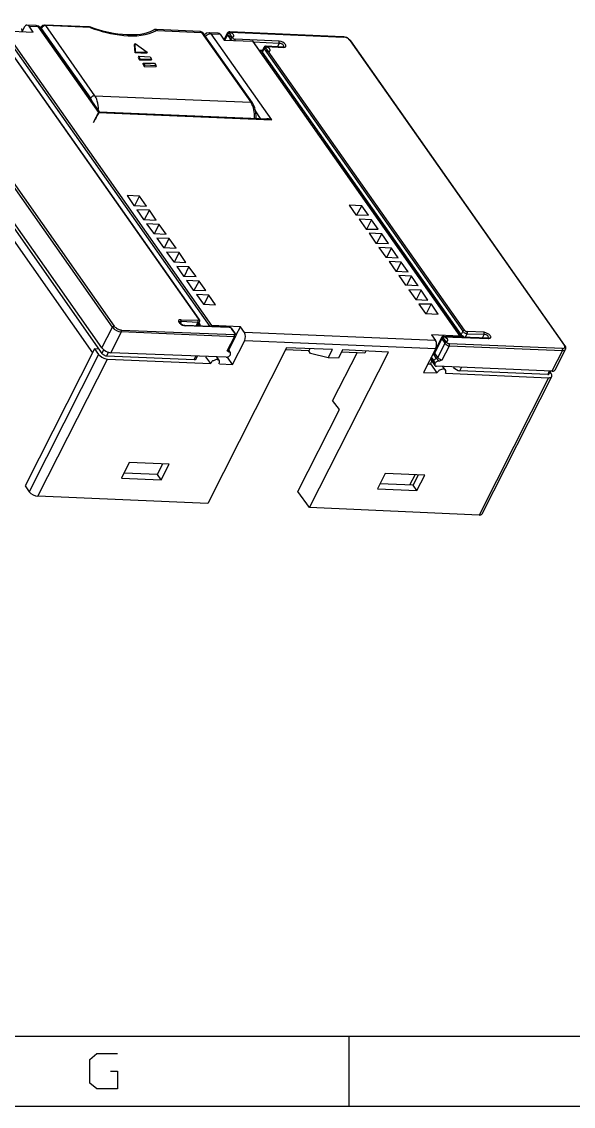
# Model space of a CAD drawing. Header units: millimetres. Extents: x 119 to 713, y -184 to 236.
# Drawn here: x 246.7 to 325.4, y -184.1 to -29.4 of the extents above; entities that cross this region are included whole.
import ezdxf

# ---------------------------------------------------------------- set-up
doc = ezdxf.new("R2010")
doc.units = ezdxf.units.MM
doc.layers.add('PDF_几何图形', color=7, linetype='Continuous', true_color=0x231f20)

msp = doc.modelspace()

# ---------------------------------------------------------------- linework, layer by layer
at = {"layer": 'PDF_几何图形', "color": 7, "lineweight": -3}
for points in [[(258.18, -75.91), (227.65, -32.5), (229.18, -29.58)], [(259.66, -72.99), (229.18, -29.58)], [(229.4, -29.4), (259.93, -72.81)], [(273.59, -72.86), (244.07, -30.84)], [(246.74, -30.5), (246.69, -30.45), (246.65, -30.45)], [(246.74, -30.8), (246.78, -30.76), (246.78, -30.54), (246.74, -30.54), (246.74, -30.5)], [(247.09, -30.19), (246.78, -30.8)], [(247.48, -29.88), (247.39, -29.88), (247.35, -29.93), (247.26, -29.97), (247.22, -30.02), (247.17, -30.1), (247.09, -30.19)], [(248.79, -29.93), (247.48, -29.88)], [(249.4, -30.28), (249.14, -30.02), (248.79, -29.93)], [(249.4, -30.28), (249.31, -30.19), (249.23, -30.15), (249.14, -30.15), (249.05, -30.1)], [(249.49, -30.15), (249.4, -30.32)], [(249.4, -30.28), (257.79, -42.24), (281.67, -43.25)], [(249.97, -29.88), (249.71, -29.93), (249.49, -30.15)], [(249.49, -30.15), (249.49, -30.28), (249.53, -30.36)], [(249.49, -30.41), (249.53, -30.36), (256.56, -40.32)], [(256.3, -30.15), (249.97, -29.88)], [(250.14, -29.97), (250.1, -29.93), (250.06, -29.88), (249.97, -29.88)], [(250.14, -29.97), (257.13, -39.97)], [(256.48, -30.23), (250.14, -29.97)], [(256.48, -30.23), (256.39, -30.15), (256.3, -30.15)], [(256.52, -30.19), (256.39, -30.15), (256.3, -30.15)], [(256.61, -30.28), (256.52, -30.23), (256.48, -30.23)], [(256.56, -30.19), (256.52, -30.19)], [(256.61, -30.28), (256.61, -30.23), (256.56, -30.19), (256.52, -30.19)], [(256.61, -30.28), (256.61, -30.19), (256.56, -30.19)], [(265.6, -30.58), (265.52, -30.63)], [(265.95, -30.67), (265.87, -30.63), (265.82, -30.58), (265.56, -30.58), (265.52, -30.63)], [(265.95, -30.67), (265.91, -30.63), (265.82, -30.58), (265.73, -30.58), (265.69, -30.54), (265.6, -30.58)], [(265.91, -30.54), (265.69, -30.54), (265.6, -30.58)], [(272.2, -30.8), (265.91, -30.54)], [(266.08, -30.67), (265.95, -30.54), (265.91, -30.54)], [(266.08, -30.67), (265.95, -30.67)], [(266.08, -30.67), (272.37, -30.93), (279.4, -40.89)], [(272.59, -31.02), (272.42, -30.89), (272.2, -30.8)], [(272.37, -30.93), (272.37, -30.89), (272.33, -30.84), (272.24, -30.8), (272.2, -30.8)], [(272.59, -31.02), (272.5, -30.93), (272.37, -30.93)], [(276.39, -30.84), (276.3, -30.84), (276.26, -30.89), (276.17, -30.89), (276.17, -30.93), (276.13, -30.93), (276.08, -30.98), (276.08, -31.02), (276.04, -31.02)], [(276.13, -30.93), (276.13, -30.98), (276.08, -30.98), (276.04, -31.02)], [(276.43, -30.89), (276.39, -30.89), (276.39, -30.93), (276.3, -30.93), (276.3, -31.06), (276.35, -31.06)], [(292.5, -31.54), (276.39, -30.84)], [(276.43, -30.89), (276.39, -30.89), (276.39, -30.84)], [(276.43, -30.89), (292.59, -31.59)], [(271.98, -71.81), (243.64, -31.54)], [(272.02, -71.85), (243.72, -31.59)], [(261.76, -31.28), (261.8, -31.28), (261.93, -31.41)], [(279.62, -40.98), (272.59, -31.02)], [(273.46, -30.98), (273.07, -31.06), (272.81, -31.28)], [(274.73, -31.02), (273.46, -30.98)], [(273.73, -31.15), (273.64, -31.06), (273.55, -31.02), (273.51, -30.98), (273.46, -30.98)], [(276.04, -31.02), (275.56, -31.98)], [(276.43, -32.07), (276.52, -31.85), (276.08, -31.24), (275.69, -32.02)], [(276.04, -31.02), (276.04, -31.15), (276.08, -31.19), (276.08, -31.24), (276.13, -31.28), (276.17, -31.33), (276.26, -31.37), (276.3, -31.41)], [(276.35, -31.06), (276.3, -31.06), (276.3, -31.11), (276.21, -31.11), (276.17, -31.15), (276.13, -31.19), (276.08, -31.24)], [(276.78, -31.72), (276.35, -31.06)], [(276.78, -31.72), (276.7, -31.72), (276.65, -31.76), (276.61, -31.76), (276.61, -31.81), (276.56, -31.81), (276.56, -31.85), (276.52, -31.85)], [(276.52, -31.85), (276.65, -31.98), (276.7, -31.98), (276.7, -32.02), (276.74, -32.02), (276.78, -32.07)], [(276.91, -31.54), (276.91, -31.5), (276.96, -31.46), (276.96, -31.37), (276.91, -31.33), (276.91, -31.28), (276.87, -31.24), (276.83, -31.15), (276.78, -31.11)], [(276.78, -31.72), (276.87, -31.81), (276.91, -31.81), (276.91, -31.85), (277, -31.85), (277, -31.89), (277.18, -31.89)], [(283.46, -32.2), (277.18, -31.89)], [(277.18, -32.11), (277.18, -31.89)], [(279.71, -32.24), (279.71, -32.2), (279.62, -32.2)], [(309.27, -74.25), (279.71, -32.24)], [(279.75, -32.29), (283.46, -32.46), (283.2, -32.98)], [(283.46, -32.46), (283.46, -32.2)], [(283.94, -32.64), (283.9, -32.59), (283.86, -32.59), (283.77, -32.55), (283.73, -32.5), (283.6, -32.5), (283.55, -32.46), (283.46, -32.46)], [(292.59, -31.59), (292.55, -31.59), (292.55, -31.54), (292.5, -31.54)], [(293.64, -32.15), (293.6, -32.11), (293.55, -32.02), (293.51, -31.98), (293.42, -31.94), (293.25, -31.76), (293.16, -31.72), (293.07, -31.67), (292.98, -31.67), (292.81, -31.59), (292.72, -31.59), (292.68, -31.54), (292.5, -31.54)], [(293.16, -31.76), (293.12, -31.72), (293.03, -31.72), (292.85, -31.63), (292.81, -31.63), (292.72, -31.59), (292.59, -31.59)], [(293.55, -32.11), (324.08, -75.52)], [(293.64, -32.15), (293.64, -32.11), (293.55, -32.11)], [(324.17, -75.56), (293.64, -32.15)], [(227.7, -33.29), (258.18, -76.74)], [(262.98, -33.73), (262.9, -32.5), (262.81, -32.64)], [(264.51, -33.95), (262.9, -33.86), (262.81, -32.64)], [(262.9, -32.5), (264.6, -33.77)], [(262.9, -33.86), (262.98, -33.73), (264.6, -33.77), (264.51, -33.95)], [(280.84, -33.51), (280.71, -33.51), (280.71, -33.55), (280.63, -33.55)], [(280.8, -33.73), (280.76, -33.73)], [(280.93, -33.55), (280.84, -33.55), (280.84, -33.6), (280.8, -33.6), (280.8, -33.73)], [(309.14, -73.99), (280.8, -33.73)], [(281.02, -33.51), (280.84, -33.51)], [(280.93, -33.55), (280.89, -33.55), (280.89, -33.51), (280.84, -33.51)], [(280.93, -33.55), (281.02, -33.55)], [(281.24, -33.07), (281.02, -33.55)], [(281.02, -33.55), (281.02, -33.51)], [(281.02, -33.55), (281.02, -33.73), (281.06, -33.73), (281.06, -33.77)], [(281.06, -33.77), (281.28, -33.29)], [(309.36, -74.03), (281.06, -33.77)], [(281.59, -32.9), (281.5, -32.9), (281.46, -32.94), (281.37, -32.94), (281.37, -32.98), (281.32, -32.98), (281.28, -33.03), (281.28, -33.07), (281.24, -33.07)], [(281.32, -32.98), (281.32, -33.03), (281.28, -33.03), (281.24, -33.07)], [(281.24, -33.07), (281.24, -33.2), (281.28, -33.25), (281.28, -33.29), (281.37, -33.38), (281.46, -33.42), (281.5, -33.47)], [(281.54, -33.12), (281.5, -33.12), (281.5, -33.16), (281.41, -33.16), (281.28, -33.29)], [(281.28, -33.29), (309.62, -73.55)], [(281.63, -32.94), (281.59, -32.94), (281.59, -32.98), (281.5, -32.98), (281.5, -33.12), (281.54, -33.12)], [(309.84, -73.42), (281.54, -33.12)], [(283.99, -33.03), (281.59, -32.9)], [(281.63, -32.94), (281.59, -32.9)], [(281.63, -32.94), (284.08, -33.07)], [(282.11, -33.6), (282.11, -33.55), (282.15, -33.51), (282.15, -33.42), (282.11, -33.38), (282.11, -33.33), (282.07, -33.25), (281.98, -33.16)], [(284.12, -32.98), (284.08, -32.98), (284.08, -33.03), (283.99, -33.03)], [(284.08, -33.07), (284.03, -33.03), (283.99, -33.03)], [(284.08, -33.07), (284.12, -33.07), (284.21, -33.03), (284.29, -33.03), (284.38, -32.94), (284.38, -32.77), (284.34, -32.68), (284.34, -32.64)], [(263.42, -34.34), (263.33, -34.51)], [(263.33, -34.51), (263.55, -34.82), (265.17, -34.91)], [(263.64, -34.69), (263.42, -34.34), (265.04, -34.43), (265.25, -34.73)], [(263.55, -34.82), (263.64, -34.69), (265.25, -34.73), (265.17, -34.91)], [(263.99, -35.43), (264.07, -35.3), (265.69, -35.34), (265.91, -35.69), (264.29, -35.6)], [(263.99, -35.43), (264.21, -35.78), (265.82, -35.82)], [(264.07, -35.3), (264.29, -35.6), (264.21, -35.78)], [(265.91, -35.69), (265.82, -35.82)], [(257.26, -40.1), (257.13, -39.97), (257, -39.97), (256.91, -40.02), (256.83, -40.02)], [(257.13, -39.97), (279.4, -40.89)], [(256.78, -40.8), (256.74, -40.67), (256.69, -40.54), (256.61, -40.41), (256.56, -40.32)], [(279.62, -40.98), (279.58, -40.98), (279.58, -40.93), (279.53, -40.93), (279.49, -40.89), (279.4, -40.89)], [(234.47, -42.99), (233.94, -44.03), (256.82, -76.61)], [(257.35, -43.03), (257.26, -43.12), (257.22, -43.25), (257, -43.68), (256.96, -43.73), (256.96, -43.77), (257.04, -43.68), (257.13, -43.51)], [(257.79, -42.24), (257.74, -42.29), (257.7, -42.33), (257.66, -42.42), (257.61, -42.5)], [(280.1, -43.16), (280.15, -43.03), (280.15, -42.72), (280.1, -42.55), (280.1, -42.29), (280.06, -42.11), (280.01, -41.98)], [(280.8, -43.2), (280.06, -42.11)], [(282.37, -43.42), (282.29, -43.38), (282.24, -43.38), (282.15, -43.33), (282.07, -43.29), (282.02, -43.29)], [(262.85, -55.61), (263.51, -54.3)], [(294.51, -56.96), (295.21, -55.65)], [(264.25, -57.61), (264.95, -56.3)], [(265.69, -59.62), (266.35, -58.31)], [(295.95, -58.97), (296.61, -57.66)], [(267.09, -61.63), (267.74, -60.32)], [(297.35, -60.98), (298.05, -59.67)], [(298.79, -62.99), (299.45, -61.68)], [(268.53, -63.69), (269.18, -62.33)], [(269.93, -65.69), (270.58, -64.38)], [(300.19, -65), (300.85, -63.69)], [(271.32, -67.7), (272.02, -66.39)], [(303.25, -67.09), (302.29, -65.69), (300.5, -65.61), (301.46, -67)], [(301.63, -67), (302.29, -65.69)], [(303.25, -67.09), (301.46, -67)], [(303.03, -69.01), (303.68, -67.7)], [(272.77, -69.71), (273.42, -68.4)], [(304.43, -71.02), (305.12, -69.71)], [(269.45, -71.9), (269.27, -71.9), (269.23, -71.94), (269.14, -71.94), (269.14, -71.98), (269.1, -72.07), (269.1, -72.16), (269.14, -72.24), (269.18, -72.29), (269.23, -72.38), (269.32, -72.42)], [(269.45, -72.16), (269.32, -72.16), (269.27, -72.2), (269.23, -72.2), (269.23, -72.24)], [(269.49, -72.55), (269.4, -72.46), (269.32, -72.42), (269.27, -72.38), (269.27, -72.33), (269.23, -72.29), (269.23, -72.24)], [(269.45, -72.16), (269.31, -72.42)], [(269.45, -71.9), (271.85, -71.98)], [(269.45, -72.16), (269.45, -72.11), (269.49, -72.07), (269.49, -72.03), (269.45, -71.98), (269.45, -71.9)], [(271.59, -72.77), (271.85, -72.29), (269.45, -72.16)], [(271.72, -72.81), (271.76, -72.77), (271.8, -72.72), (271.8, -72.68), (271.85, -72.64)], [(271.85, -71.98), (271.94, -71.98), (271.98, -71.94), (271.98, -71.81)], [(271.85, -72.29), (271.89, -72.24), (271.89, -72.03), (271.85, -72.03), (271.85, -71.98)], [(271.94, -72.64), (271.85, -72.64), (272.07, -72.2)], [(271.85, -72.29), (271.94, -72.29), (271.98, -72.24), (272.02, -72.24), (272.07, -72.2)], [(271.94, -72.64), (271.98, -72.64), (272.02, -72.59), (272.07, -72.59), (272.07, -72.46)], [(271.98, -72.81), (271.98, -72.68), (271.94, -72.64)], [(272.02, -71.85), (272.02, -71.81), (271.98, -71.81)], [(272.07, -72.46), (271.98, -72.38)], [(272.07, -72.16), (272.11, -72.16), (272.11, -71.98), (272.07, -71.94), (272.07, -71.9), (272.02, -71.85)], [(272.11, -72.51), (272.02, -72.33)], [(272.11, -72.51), (272.11, -72.46), (272.07, -72.46)], [(272.15, -72.81), (272.2, -72.77), (272.2, -72.59), (272.15, -72.55), (272.15, -72.51), (272.11, -72.51)], [(258.18, -75.91), (259.66, -72.99)], [(260.93, -73.64), (259.45, -76.61)], [(259.93, -72.81), (259.88, -72.81), (259.84, -72.86), (259.79, -72.86), (259.75, -72.9), (259.71, -72.9), (259.71, -72.94), (259.66, -72.99)], [(259.93, -72.81), (259.97, -72.9), (260.06, -72.99), (260.14, -73.03), (260.23, -73.12), (260.41, -73.21), (260.54, -73.25), (260.71, -73.34), (260.84, -73.34), (260.93, -73.38)], [(260.93, -73.38), (277.05, -74.03)], [(260.93, -73.64), (260.93, -73.6), (260.97, -73.6), (260.97, -73.42), (260.93, -73.42), (260.93, -73.38)], [(277.05, -74.34), (260.93, -73.64)], [(276.26, -72.99), (269.97, -72.72)], [(270.06, -72.77), (270.01, -72.77), (270.01, -72.72), (269.97, -72.72)], [(276.35, -73.03), (270.06, -72.77)], [(273.86, -72.72), (273.81, -72.77), (273.73, -72.77), (273.73, -72.81), (273.68, -72.81), (273.64, -72.86)], [(276.35, -73.03), (276.3, -73.03), (276.3, -72.99), (276.26, -72.99)], [(276.78, -73.29), (276.74, -73.21), (276.65, -73.12), (276.56, -73.07), (276.48, -73.03), (276.43, -73.03), (276.35, -72.99), (276.26, -72.99)], [(276.26, -76.26), (277.26, -74.21)], [(276.7, -73.25), (276.7, -73.21), (276.56, -73.07), (276.48, -73.07), (276.43, -73.03), (276.35, -73.03)], [(277.18, -73.86), (276.7, -73.25)], [(276.78, -73.29), (276.78, -73.25), (276.7, -73.25)], [(277.22, -73.9), (276.78, -73.29)], [(277.04, -74.03), (277.13, -74.03), (277.18, -73.99), (277.18, -73.86)], [(277.04, -74.34), (277.09, -74.3), (277.09, -74.08), (277.04, -74.08), (277.04, -74.03)], [(277.04, -74.34), (277.13, -74.3), (277.22, -74.3), (277.26, -74.25), (277.26, -74.21)], [(277.22, -73.9), (277.22, -73.86), (277.18, -73.86)], [(277.26, -74.21), (277.31, -74.21), (277.31, -74.03), (277.26, -73.99), (277.26, -73.95), (277.22, -73.9)], [(277.31, -74.08), (277.92, -72.9)], [(309.14, -73.99), (309.1, -73.99), (309.1, -74.03)], [(309.14, -73.99), (309.14, -74.03), (309.19, -74.08), (309.23, -74.12), (309.27, -74.17), (309.36, -74.17), (309.4, -74.21), (309.49, -74.21)], [(309.62, -73.55), (309.36, -74.03)], [(309.36, -74.03), (309.4, -74.08), (309.45, -74.12), (309.54, -74.17), (309.58, -74.21)], [(309.58, -74.21), (309.49, -74.21)], [(309.54, -74.38), (309.54, -74.25), (309.49, -74.21)], [(309.8, -74.38), (309.67, -74.25), (309.58, -74.21)], [(309.84, -73.42), (309.71, -73.42), (309.71, -73.47), (309.67, -73.47), (309.62, -73.51), (309.62, -73.55)], [(309.62, -73.55), (309.71, -73.64), (309.75, -73.73), (309.84, -73.77)], [(309.84, -73.42), (309.88, -73.42), (310.02, -73.55), (310.06, -73.55), (310.1, -73.6), (310.23, -73.6)], [(309.97, -74.43), (310.23, -73.9)], [(312.64, -73.69), (310.23, -73.6)], [(310.23, -73.9), (310.23, -73.82), (310.28, -73.77), (310.28, -73.73), (310.23, -73.69), (310.23, -73.6)], [(310.23, -73.9), (312.64, -73.99), (312.37, -74.52)], [(312.64, -73.99), (312.68, -73.95), (312.68, -73.77), (312.64, -73.73), (312.64, -73.69)], [(313.33, -74.52), (313.33, -74.43), (313.29, -74.38), (313.25, -74.3), (313.16, -74.21)], [(313.25, -74.6), (313.33, -74.6), (313.42, -74.56), (313.47, -74.56), (313.51, -74.52), (313.55, -74.47), (313.6, -74.43), (313.6, -74.3), (313.55, -74.25), (313.51, -74.17)], [(274.91, -78.18), (276.78, -78.27), (278.53, -74.86), (305.78, -76), (304.03, -79.41), (305.91, -79.49)], [(276.04, -76.35), (277.05, -74.34)], [(306.57, -74.43), (305.56, -76.48)], [(306.04, -77.31), (305.61, -76.66), (306.61, -74.65)], [(306.65, -77.62), (307.7, -75.61), (323.82, -76.31), (322.33, -79.23), (305.87, -78.53)], [(307.05, -75.26), (306.04, -77.31)], [(306.92, -74.3), (306.7, -74.3), (306.65, -74.34), (306.65, -74.38), (306.61, -74.38), (306.57, -74.43)], [(306.57, -74.43), (306.57, -74.56), (306.61, -74.6), (306.61, -74.65), (306.74, -74.78), (306.92, -74.86), (306.96, -74.91), (307.05, -74.95), (307.13, -74.95), (307.22, -75), (307.31, -75), (307.35, -74.95), (307.44, -74.95), (307.44, -74.91), (307.48, -74.86), (307.48, -74.78), (307.44, -74.69), (307.26, -74.52), (307.18, -74.47)], [(306.87, -74.52), (306.74, -74.52), (306.61, -74.65)], [(306.61, -74.65), (307.05, -75.26)], [(306.96, -74.34), (306.83, -74.34), (306.83, -74.47), (306.87, -74.52)], [(307.31, -75.13), (306.87, -74.52)], [(313.2, -74.56), (306.92, -74.3)], [(306.96, -74.34), (306.96, -74.3), (306.92, -74.3)], [(306.96, -74.34), (313.25, -74.6)], [(307.31, -75.13), (307.22, -75.13), (307.22, -75.17), (307.18, -75.17), (307.13, -75.21), (307.09, -75.21), (307.09, -75.26), (307.05, -75.26)], [(307.05, -75.26), (307.09, -75.35), (307.18, -75.39), (307.22, -75.43), (307.31, -75.48), (307.4, -75.52), (307.44, -75.56), (307.53, -75.61), (307.7, -75.61)], [(307.31, -75.13), (307.35, -75.17), (307.35, -75.21), (307.44, -75.26), (307.48, -75.26), (307.53, -75.3), (307.57, -75.3), (307.61, -75.35), (307.66, -75.35)], [(323.82, -76), (307.66, -75.35)], [(307.7, -75.61), (307.7, -75.35), (307.66, -75.35)], [(309.27, -74.38), (309.27, -74.3), (309.23, -74.25), (309.19, -74.25)], [(313.33, -74.52), (313.29, -74.52), (313.29, -74.56), (313.2, -74.56)], [(313.25, -74.6), (313.25, -74.56), (313.2, -74.56)], [(324.17, -75.56), (324.12, -75.56), (324.12, -75.52), (324.08, -75.52)], [(324.25, -76.09), (324.3, -76.04), (324.3, -75.78), (324.25, -75.69), (324.21, -75.65), (324.17, -75.56)], [(257.13, -76.04), (247.22, -95.61), (247.79, -96.44)], [(257.13, -76.04), (257.7, -76.87), (247.79, -96.44)], [(307.13, -79.54), (321.85, -80.19), (311.94, -99.76), (287.74, -98.71), (299.01, -76.52), (292.46, -76.22), (291.89, -77.4), (290.41, -77.35), (291.02, -76.17), (284.47, -75.91), (273.25, -98.1), (249.05, -97.09), (258.97, -77.53), (273.68, -78.14)], [(257.74, -76.09), (257.13, -76.04)], [(257.7, -76.87), (257.79, -76.96), (257.87, -77), (258.14, -77.27), (258.27, -77.31)], [(258.18, -76.74), (258.44, -76.22)], [(258.18, -76.74), (258.22, -76.79), (258.31, -76.83), (258.35, -76.87), (258.44, -76.92), (258.53, -76.96), (258.57, -77), (258.66, -77.05), (258.83, -77.05)], [(259.1, -76.52), (258.83, -77.05)], [(258.83, -77.05), (271.32, -77.57), (271.54, -77.09)], [(275.87, -77.27), (259.45, -76.61)], [(271.63, -77.44), (271.8, -77.09)], [(273.68, -78.14), (272.98, -77.18)], [(274.91, -77.75), (274.56, -77.22)], [(275.87, -77.27), (276.04, -77.27), (276.13, -77.22), (276.17, -77.22)], [(276.04, -76.35), (276.08, -76.35), (276.17, -76.31), (276.21, -76.31), (276.21, -76.26), (276.26, -76.26)], [(276.48, -76.92), (276.52, -76.83), (276.52, -76.66), (276.48, -76.61), (276.48, -76.57), (276.43, -76.52), (276.3, -76.52), (276.26, -76.48), (276.21, -76.48), (276.17, -76.44), (276.08, -76.39), (276.04, -76.35)], [(276.78, -78.27), (276.08, -77.27)], [(276.3, -76.26), (276.26, -76.22)], [(276.26, -76.26), (276.26, -76.22)], [(276.3, -76.26), (276.26, -76.22)], [(276.3, -76.52), (276.3, -76.31), (276.26, -76.26)], [(276.52, -76.61), (276.39, -76.44), (276.3, -76.26)], [(276.48, -76.92), (276.48, -76.87)], [(287.83, -76.04), (287.66, -76.35), (284.34, -76.22)], [(290.41, -77.35), (287.92, -76.74), (287.66, -76.35)], [(294.51, -76.66), (291.06, -83.42)], [(295.78, -76.39), (295.65, -76.7), (292.33, -76.52)], [(305.65, -78.14), (305.08, -77.31)], [(305.12, -77.27), (305.47, -77.79)], [(305.43, -76.79), (305.39, -76.83), (305.34, -76.83)], [(305.43, -76.79), (305.39, -76.74)], [(305.43, -76.79), (305.52, -76.79), (305.52, -76.74), (305.56, -76.74), (305.56, -76.7), (305.61, -76.66)], [(305.87, -77.44), (305.43, -76.79)], [(305.56, -76.44), (305.52, -76.48)], [(305.56, -76.48), (305.56, -76.44)], [(305.56, -76.48), (305.56, -76.61), (305.61, -76.66)], [(305.87, -77.44), (305.91, -77.44), (305.95, -77.4), (306, -77.35), (306.04, -77.31)], [(306.04, -77.31), (306.09, -77.35), (306.13, -77.4), (306.22, -77.44), (306.26, -77.48)], [(322.77, -79.06), (324.25, -76.13)], [(323.82, -76.31), (323.82, -76.22), (323.86, -76.17), (323.86, -76.13), (323.82, -76.09), (323.82, -76)], [(271.32, -77.57), (271.5, -77.57), (271.59, -77.53), (271.59, -77.48), (271.63, -77.44)], [(274.56, -77.57), (274.47, -77.57), (274.38, -77.62), (274.25, -77.66), (274.08, -77.75), (273.94, -77.79), (273.86, -77.88), (273.81, -77.97), (273.73, -78.05), (273.68, -78.14)], [(274.9, -78.18), (274.9, -78.1), (274.95, -78.01), (274.95, -77.83), (274.9, -77.79)], [(304.64, -78.18), (304.99, -78.18), (305.91, -79.49)], [(304.99, -77.53), (305.65, -78.45)], [(305.26, -77.88), (305.17, -77.92), (305.08, -78.01), (305.04, -78.1), (304.99, -78.18)], [(305.47, -77.79), (305.65, -78.14)], [(305.65, -78.14), (305.65, -78.23), (305.61, -78.27), (305.61, -78.36), (305.65, -78.4), (305.65, -78.45), (305.74, -78.53), (305.87, -78.53)], [(305.65, -78.14), (305.69, -78.05), (305.78, -78.01), (305.82, -77.92), (305.91, -77.88), (306, -77.83), (306.04, -77.79), (306.13, -77.79), (306.22, -77.75), (306.35, -77.75), (306.44, -77.7), (306.65, -77.62)], [(305.65, -78.14), (305.65, -78.1)], [(306.22, -77.75), (306.13, -77.7), (305.87, -77.44)], [(307.13, -79.1), (306.78, -78.58)], [(308.27, -78.66), (308.31, -78.71)], [(308.36, -78.66), (308.31, -78.71)], [(309.19, -79.19), (309.45, -78.71)], [(306.3, -79.1), (306.22, -79.14), (306.13, -79.23), (305.95, -79.41), (305.91, -79.49)], [(307.13, -79.54), (307.18, -79.45), (307.18, -79.14), (307.13, -79.06), (307.05, -79.01), (307, -78.97), (306.92, -78.97), (306.83, -78.93)], [(321.94, -79.23), (321.72, -79.71), (309.19, -79.19)], [(312.37, -99.58), (322.29, -80.02)], [(321.72, -79.71), (321.81, -79.71), (321.85, -79.67), (321.89, -79.67), (321.94, -79.62)], [(321.85, -80.19), (321.94, -80.19), (322.03, -80.15), (322.11, -80.15), (322.2, -80.11), (322.24, -80.06), (322.29, -80.02), (322.29, -79.97), (322.33, -79.89), (322.33, -79.8), (322.29, -79.76), (322.24, -79.67), (322.2, -79.58)], [(321.94, -79.62), (322.11, -79.23)], [(322.2, -79.58), (322.07, -79.36)], [(322.33, -79.23), (322.55, -79.23), (322.64, -79.19), (322.77, -79.06)], [(292.02, -84.73), (291.06, -83.42)], [(287.74, -98.71), (286.08, -96.39), (292.02, -84.73)], [(266.08, -93.99), (266.83, -92.51)], [(266.61, -94.73), (266.08, -93.99), (261.32, -93.77)], [(302.81, -93.99), (302.02, -95.52)], [(302.55, -95.52), (303.29, -94.04)], [(303.07, -96.26), (302.55, -95.52), (297.79, -95.3)], [(129.39, -174.08), (703.49, -174.08)], [(293.42, -184.08), (293.42, -174.08)], [(259.4, -179.06), (260.41, -179.06), (260.41, -181.6), (257.44, -181.6), (256.43, -180.77), (256.43, -177.4), (257.44, -176.57), (260.41, -176.57)], [(119.39, -184.08), (713.49, -184.08)]]:
    msp.add_lwpolyline(points, dxfattribs=at)
for points in [[(248.35, -30.89), (247.79, -30.06), (249.05, -30.1), (257.7, -42.37), (282.37, -43.42), (273.73, -31.15), (275.04, -31.19), (275.6, -32.02), (279.62, -32.2), (309.19, -74.25), (305.13, -74.08), (305.74, -74.86), (278.49, -73.73), (277.92, -72.9), (273.86, -72.72), (244.34, -30.71)], [(263.51, -54.3), (261.76, -54.21), (262.72, -55.61), (264.51, -55.69)], [(296.17, -57), (295.21, -55.65), (293.42, -55.56), (294.38, -56.96)], [(264.95, -56.3), (263.16, -56.22), (264.12, -57.61), (265.91, -57.7)], [(264.55, -58.23), (265.56, -59.62), (267.31, -59.71), (266.35, -58.31)], [(297.57, -59.01), (296.61, -57.66), (294.86, -57.57), (295.82, -58.97)], [(266, -60.28), (266.96, -61.63), (268.75, -61.72), (267.74, -60.32)], [(297.22, -60.98), (299.01, -61.02), (298.05, -59.67), (296.26, -59.58)], [(298.66, -62.99), (300.41, -63.07), (299.45, -61.68), (297.66, -61.59)], [(267.39, -62.29), (268.4, -63.64), (270.15, -63.73), (269.18, -62.33)], [(268.83, -64.3), (269.8, -65.69), (271.59, -65.74), (270.58, -64.38)], [(300.06, -65), (301.85, -65.08), (300.85, -63.69), (299.1, -63.6)], [(270.23, -66.31), (271.19, -67.7), (272.98, -67.75), (272.02, -66.39)], [(302.9, -69.01), (304.64, -69.1), (303.68, -67.7), (301.94, -67.66)], [(271.67, -68.31), (272.63, -69.71), (274.38, -69.76), (273.42, -68.4)], [(306.09, -71.11), (305.13, -69.71), (303.33, -69.67), (304.3, -71.02)], [(266.61, -94.73), (267.74, -92.51), (262.07, -92.29), (260.97, -94.52)], [(303.07, -96.26), (304.21, -94.08), (298.57, -93.82), (297.44, -96.04)]]:
    msp.add_lwpolyline(points, close=True, dxfattribs=at)
msp.add_arc((255.45, -41.57), 2.43, 323.0272, 343.8427, dxfattribs=at)
for points in [[(247.79, -30.06), (247.7, -29.96), (247.61, -29.89), (247.48, -29.88)], [(249.05, -30.1), (248.98, -30.04), (248.9, -29.91), (248.79, -29.93)], [(250.14, -29.97), (249.89, -30.01), (249.66, -30.1), (249.53, -30.36)], [(261.8, -31.28), (260, -31.26), (258.26, -30.77), (256.56, -30.19)], [(256.61, -30.28), (259.25, -31.25), (263.33, -32.09), (265.95, -30.67)], [(265.52, -30.63), (264.32, -31.28), (263.05, -31.32), (261.72, -31.28)], [(276.78, -31.11), (276.52, -31.01), (276.43, -30.9), (276.13, -30.93)], [(273.73, -31.15), (273.32, -31.22), (273.26, -31.21), (272.94, -31.5)], [(275.04, -31.19), (274.95, -31.1), (274.84, -31.07), (274.73, -31.02)], [(276.3, -31.41), (276.46, -31.57), (276.7, -31.54), (276.91, -31.54)], [(284.34, -32.64), (284.1, -32.43), (283.82, -32.16), (283.46, -32.2)], [(293.55, -32.11), (293.29, -31.88), (293.52, -31.96), (293.16, -31.76)], [(281.98, -33.16), (281.72, -33.06), (281.62, -32.96), (281.32, -32.98)], [(281.5, -33.47), (281.66, -33.62), (281.9, -33.6), (282.11, -33.6)], [(284.12, -32.98), (284.14, -32.83), (284.05, -32.73), (283.94, -32.64)], [(256.83, -40.02), (256.62, -40.2), (256.69, -40.16), (256.56, -40.32)], [(257.66, -42.02), (257.77, -41.69), (257.49, -40.39), (257.26, -40.1)], [(279.93, -43.16), (279.96, -42.37), (279.86, -41.56), (279.4, -40.89)], [(280.01, -41.98), (280.02, -41.6), (279.76, -41.29), (279.62, -40.98)], [(257.13, -43.51), (257.3, -43.13), (257.22, -43.47), (257.39, -43.03)], [(257.61, -42.5), (257.44, -42.89), (257.49, -42.55), (257.35, -43.03)], [(282.02, -43.29), (281.79, -43.3), (282.09, -43.23), (281.67, -43.25)], [(269.32, -72.42), (269.39, -72.61), (269.86, -72.78), (270.06, -72.77)], [(269.97, -72.72), (269.8, -72.73), (269.63, -72.65), (269.49, -72.55)], [(259.66, -72.99), (260.01, -73.33), (260.42, -73.64), (260.93, -73.64)], [(278.53, -74.86), (278.65, -74.52), (278.67, -74.07), (278.49, -73.73)], [(309.84, -73.77), (309.97, -73.85), (310.1, -73.83), (310.23, -73.9)], [(313.51, -74.17), (313.24, -73.86), (313, -73.79), (312.64, -73.69)], [(313.16, -74.21), (313.04, -74.05), (312.82, -74.02), (312.64, -73.99)], [(305.87, -75.48), (305.89, -75.32), (305.83, -74.99), (305.74, -74.86)], [(305.78, -76), (305.76, -75.82), (305.9, -75.84), (305.87, -75.48)], [(307.18, -74.47), (307.09, -74.37), (306.69, -74.27), (306.57, -74.43)], [(323.82, -76), (324.18, -76), (324.26, -75.83), (324.08, -75.52)], [(258.18, -75.91), (258.48, -76.29), (258.34, -76.13), (258.75, -76.39)], [(258.27, -77.31), (258.49, -77.42), (258.71, -77.51), (258.97, -77.53)], [(258.75, -76.39), (258.97, -76.51), (259.21, -76.55), (259.45, -76.61)], [(276.17, -77.22), (276.36, -77.15), (276.38, -77.01), (276.48, -76.92)], [(323.82, -76.31), (323.98, -76.29), (324.14, -76.26), (324.25, -76.13)], [(274.9, -77.79), (274.8, -77.55), (274.72, -77.66), (274.56, -77.57)], [(305.87, -77.44), (305.69, -77.54), (305.54, -77.58), (305.47, -77.79)], [(306.26, -77.48), (306.46, -77.57), (306.46, -77.64), (306.65, -77.62)], [(308.31, -78.71), (308.48, -78.94), (308.92, -79.15), (309.19, -79.19)], [(306.83, -78.93), (306.66, -78.99), (306.47, -78.99), (306.3, -79.1)], [(247.79, -96.44), (248.09, -96.78), (248.59, -97.09), (249.05, -97.09)], [(311.94, -99.76), (312.1, -99.77), (312.27, -99.72), (312.37, -99.58)]]:
    msp.add_open_spline(points, degree=3, dxfattribs=at)

doc.saveas('drawing.dxf')
